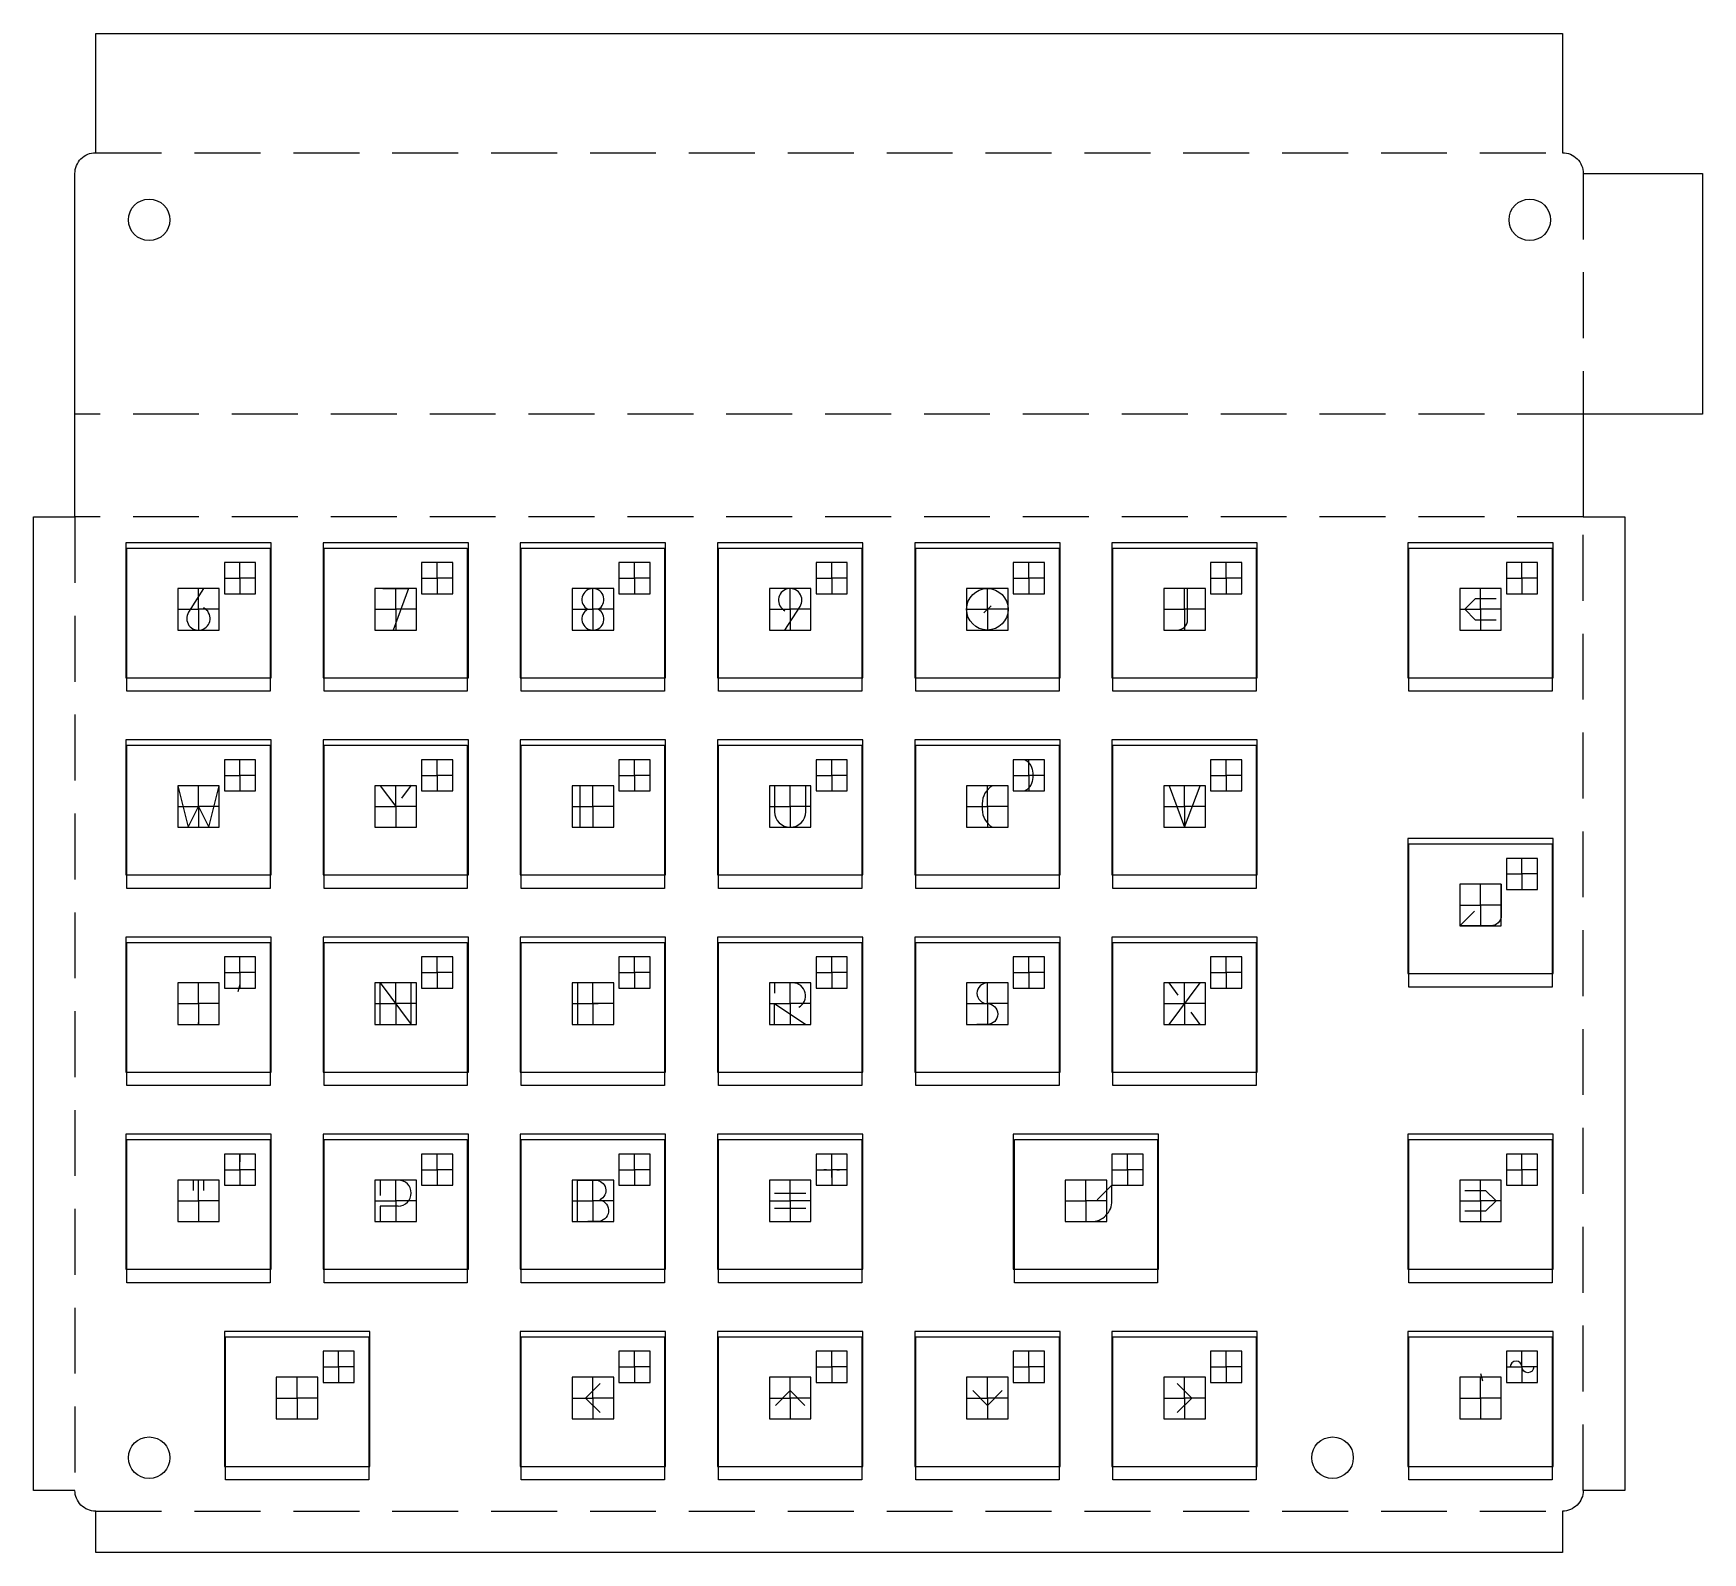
# Model space of a CAD drawing. Header units: millimetres. Extents: x -11 to 150, y -9 to 137.
import ezdxf

# ---------------------------------------------------------------- set-up
doc = ezdxf.new("R2010")
doc.units = ezdxf.units.MM
doc.linetypes.add('HIDDEN', pattern=[9.525, 6.35, -3.175])
for name, color, linetype in [('bends', 8, 'HIDDEN'), ('cuts', 31, 'Continuous'), ('key-legends', 51, 'Continuous'), ('temp', 17, 'Continuous')]:
    doc.layers.add(name, color=color, linetype=linetype)

msp = doc.modelspace()

# ---------------------------------------------------------------- linework, layer by layer
at = {"layer": 'bends'}
for p, q in [((-5.15, 125.75), (136.15, 125.75)), ((138.15, 123.75), (138.15, 100.55)), ((138.15, 100.55), (-7.15, 100.55)), ((138.15, 90.65), (-7.15, 90.65)), ((-7.15, 90.65), (-7.15, -3.15)), ((138.15, -3.15), (138.15, 90.65)), ((-5.15, -5.15), (136.15, -5.15))]:
    msp.add_line(p, q, dxfattribs=at)
at = {"layer": 'cuts'}
msp.add_lwpolyline([(-5.15, 125.75), (-5.15, 137.25), (136.15, 137.25), (136.15, 125.75, -0.414214), (138.15, 123.75), (149.65, 123.75), (149.65, 100.55), (138.15, 100.55), (138.15, 90.65), (142.15, 90.65), (142.15, -3.15), (138.15, -3.15, -0.414214), (136.15, -5.15), (136.15, -9.15), (-5.15, -9.15), (-5.15, -5.15, -0.414214), (-7.15, -3.15), (-11.15, -3.15), (-11.15, 90.65), (-7.15, 90.65), (-7.15, 123.75, -0.414214)], format="xyb", close=True, dxfattribs=at)
for points in [[(11.65, 73.85), (-2.15, 73.85), (-2.15, 87.65), (11.65, 87.65)], [(30.65, 73.85), (16.85, 73.85), (16.85, 87.65), (30.65, 87.65)], [(49.65, 73.85), (35.85, 73.85), (35.85, 87.65), (49.65, 87.65)], [(68.65, 73.85), (54.85, 73.85), (54.85, 87.65), (68.65, 87.65)], [(87.65, 73.85), (73.85, 73.85), (73.85, 87.65), (87.65, 87.65)], [(106.65, 73.85), (92.85, 73.85), (92.85, 87.65), (106.65, 87.65)], [(135.15, 73.85), (121.35, 73.85), (121.35, 87.65), (135.15, 87.65)], [(11.65, 54.85), (-2.15, 54.85), (-2.15, 68.65), (11.65, 68.65)], [(30.65, 54.85), (16.85, 54.85), (16.85, 68.65), (30.65, 68.65)], [(49.65, 54.85), (35.85, 54.85), (35.85, 68.65), (49.65, 68.65)], [(68.65, 54.85), (54.85, 54.85), (54.85, 68.65), (68.65, 68.65)], [(87.65, 54.85), (73.85, 54.85), (73.85, 68.65), (87.65, 68.65)], [(106.65, 54.85), (92.85, 54.85), (92.85, 68.65), (106.65, 68.65)], [(135.15, 45.35), (121.35, 45.35), (121.35, 59.15), (135.15, 59.15)], [(11.65, 35.85), (-2.15, 35.85), (-2.15, 49.65), (11.65, 49.65)], [(30.65, 35.85), (16.85, 35.85), (16.85, 49.65), (30.65, 49.65)], [(49.65, 35.85), (35.85, 35.85), (35.85, 49.65), (49.65, 49.65)], [(68.65, 35.85), (54.85, 35.85), (54.85, 49.65), (68.65, 49.65)], [(87.65, 35.85), (73.85, 35.85), (73.85, 49.65), (87.65, 49.65)], [(106.65, 35.85), (92.85, 35.85), (92.85, 49.65), (106.65, 49.65)], [(11.65, 16.85), (-2.15, 16.85), (-2.15, 30.65), (11.65, 30.65)], [(30.65, 16.85), (16.85, 16.85), (16.85, 30.65), (30.65, 30.65)], [(49.65, 16.85), (35.85, 16.85), (35.85, 30.65), (49.65, 30.65)], [(68.65, 16.85), (54.85, 16.85), (54.85, 30.65), (68.65, 30.65)], [(97.15, 16.85), (83.35, 16.85), (83.35, 30.65), (97.15, 30.65)], [(135.15, 16.85), (121.35, 16.85), (121.35, 30.65), (135.15, 30.65)], [(21.15, -2.15), (7.35, -2.15), (7.35, 11.65), (21.15, 11.65)], [(49.65, -2.15), (35.85, -2.15), (35.85, 11.65), (49.65, 11.65)], [(68.65, -2.15), (54.85, -2.15), (54.85, 11.65), (68.65, 11.65)], [(87.65, -2.15), (73.85, -2.15), (73.85, 11.65), (87.65, 11.65)], [(106.65, -2.15), (92.85, -2.15), (92.85, 11.65), (106.65, 11.65)], [(135.15, -2.15), (121.35, -2.15), (121.35, 11.65), (135.15, 11.65)]]:
    msp.add_lwpolyline(points, close=True, dxfattribs=at)
for centre in [(0, 119.28), (133, 119.28), (0, 0), (114, 0)]:
    msp.add_circle(centre, 2, dxfattribs=at)
at = {"layer": 'key-legends'}
for p, q in [((80.4, 81.4), (81.1, 82.1)), ((24.35, 63.55), (25.27, 64.79)), ((8.75, 45.61), (8.56, 44.89)), ((98.25, 41.75), (101.25, 45.75)), ((99.13, 44.58), (98.25, 45.75)), ((42.25, 43.75), (43.25, 43.75)), ((4.75, 41.75), (4.75, 41.95)), ((101.25, 41.75), (100.38, 42.92)), ((8.75, 29.25), (8.75, 28.5)), ((65.25, 27.75), (65, 27.75)), ((65.75, 27), (65.75, 28.5)), ((66.25, 27.75), (66.5, 27.75)), ((4.25, 26.75), (4.25, 25.75)), ((5.25, 26.75), (5.25, 25.75)), ((22.25, 26.75), (22.25, 25.25)), ((24, 26.75), (22.25, 26.75)), ((24, 24.25), (22.25, 24.25)), ((22.25, 24.25), (22.25, 22.75)), ((60.25, 25.5), (63.25, 25.5)), ((63.25, 24), (60.25, 24)), ((128.25, 8.11), (128.44, 7.39))]:
    msp.add_line(p, q, dxfattribs=at)
for points in [[(5.25, 83.75), (3.8, 81.48, 2.618034), (5.25, 81.88)], [(61.25, 79.75), (62.7, 82.02, 2.618034), (61.25, 81.62)], [(99.04, 79.75, 0.414214), (100.04, 80.75), (100.04, 83.75)], [(84.38, 67.25, -0.267949), (85.12, 65.95), (85.12, 65.55, -0.267949), (84.38, 64.25)], [(60.25, 64.75), (60.25, 62.25, 1), (63.25, 62.25), (63.25, 64.75)], [(81.25, 64.75, 0.267949), (80.25, 63.02), (80.25, 62.48, 0.267949), (81.25, 60.75)], [(130.25, 55.25), (130.25, 52.25, -0.414214), (129.25, 51.25), (126.25, 51.25), (127.66, 52.66)], [(62.58, 43.4, 0.782004), (62, 45.75), (60.25, 45.75), (60.25, 44.75)], [(81.75, 45.75), (80.75, 45.75, 1), (80.75, 43.75, -1), (80.75, 41.75), (79.75, 41.75)], [(41.25, 22.75), (41.25, 26.75), (43, 26.75, -0.799373), (43.43, 24.85, -0.891152), (43.19, 22.75), (42.25, 22.75)], [(88.25, 22.75), (90.75, 22.75, 0.414214), (92.75, 24.75), (92.75, 26.25), (91.34, 24.84)], [(133.38, 8.75, -1), (132.25, 8.75, 1), (131.12, 8.75)]]:
    msp.add_lwpolyline(points, format="xyb", dxfattribs=at)
for points in [[(22.5, 83.75), (25, 83.75), (23.5, 79.75)], [(129.75, 82.75), (127.75, 82.75), (126.75, 81.75), (127.75, 80.75), (129.75, 80.75)], [(2.75, 64.75), (3.75, 60.75), (4.75, 62.75), (5.75, 60.75), (6.75, 64.75)], [(22.25, 64.75), (23.75, 62.75), (23.75, 60.75)], [(41.5, 64.75), (41.5, 60.75), (44, 60.75)], [(98.25, 64.75), (99.75, 60.75), (101.25, 64.75)], [(22.25, 41.75), (22.25, 45.75), (25.25, 41.75), (25.25, 45.75)], [(44.25, 45.75), (41.25, 45.75), (41.25, 41.75), (44.25, 41.75)], [(60.25, 41.75), (60.25, 43.75), (63.25, 41.75)], [(126.75, 25.75), (128.75, 25.75), (129.75, 24.75), (128.75, 23.75), (126.75, 23.75)], [(43.46, 7.16), (42.04, 5.75), (43.46, 4.34)], [(63.16, 5.04), (61.75, 6.46), (60.34, 5.04)], [(79.34, 6.46), (80.75, 5.04), (82.16, 6.46)], [(99.04, 4.34), (100.46, 5.75), (99.04, 7.16)]]:
    msp.add_lwpolyline(points, dxfattribs=at)
msp.add_lwpolyline([(42.25, 81.75, 4), (43.25, 81.75, 4)], format="xyb", close=True, dxfattribs=at)
msp.add_circle((80.75, 81.75), 2, dxfattribs=at)
msp.add_arc((24, 25.5), 1.25, 270, 90, dxfattribs=at)
at = {"layer": 'temp'}
for p, q in [((10.25, 86.25), (7.25, 86.25)), ((7.25, 86.25), (7.25, 83.25)), ((8.75, 84.75), (8.75, 86.25)), ((10.25, 83.25), (10.25, 86.25)), ((29.25, 86.25), (26.25, 86.25)), ((26.25, 86.25), (26.25, 83.25)), ((27.75, 84.75), (27.75, 86.25)), ((29.25, 83.25), (29.25, 86.25)), ((48.25, 86.25), (45.25, 86.25)), ((45.25, 86.25), (45.25, 83.25)), ((46.75, 84.75), (46.75, 86.25)), ((48.25, 83.25), (48.25, 86.25)), ((67.25, 86.25), (64.25, 86.25)), ((64.25, 86.25), (64.25, 83.25)), ((65.75, 84.75), (65.75, 86.25)), ((67.25, 83.25), (67.25, 86.25)), ((86.25, 86.25), (83.25, 86.25)), ((83.25, 86.25), (83.25, 83.25)), ((84.75, 84.75), (84.75, 86.25)), ((86.25, 83.25), (86.25, 86.25)), ((105.25, 86.25), (102.25, 86.25)), ((102.25, 86.25), (102.25, 83.25)), ((103.75, 84.75), (103.75, 86.25)), ((105.25, 83.25), (105.25, 86.25)), ((133.75, 86.25), (130.75, 86.25)), ((130.75, 86.25), (130.75, 83.25)), ((132.25, 84.75), (132.25, 86.25)), ((133.75, 83.25), (133.75, 86.25)), ((6.75, 83.75), (2.75, 83.75)), ((2.75, 83.75), (2.75, 79.75)), ((4.75, 81.75), (4.75, 83.75)), ((6.75, 79.75), (6.75, 83.75)), ((7.25, 84.75), (8.75, 84.75)), ((10.25, 84.75), (8.75, 84.75)), ((8.75, 84.75), (8.75, 83.25)), ((25.75, 83.75), (21.75, 83.75)), ((21.75, 83.75), (21.75, 79.75)), ((23.75, 81.75), (23.75, 83.75)), ((25.75, 79.75), (25.75, 83.75)), ((26.25, 84.75), (27.75, 84.75)), ((29.25, 84.75), (27.75, 84.75)), ((27.75, 84.75), (27.75, 83.25)), ((44.75, 83.75), (40.75, 83.75)), ((40.75, 83.75), (40.75, 79.75)), ((42.75, 81.75), (42.75, 83.75)), ((44.75, 79.75), (44.75, 83.75)), ((45.25, 84.75), (46.75, 84.75)), ((48.25, 84.75), (46.75, 84.75)), ((46.75, 84.75), (46.75, 83.25)), ((63.75, 83.75), (59.75, 83.75)), ((59.75, 83.75), (59.75, 79.75)), ((61.75, 81.75), (61.75, 83.75)), ((63.75, 79.75), (63.75, 83.75)), ((64.25, 84.75), (65.75, 84.75)), ((67.25, 84.75), (65.75, 84.75)), ((65.75, 84.75), (65.75, 83.25)), ((82.75, 83.75), (78.75, 83.75)), ((78.75, 83.75), (78.75, 79.75)), ((80.75, 81.75), (80.75, 83.75)), ((82.75, 79.75), (82.75, 83.75)), ((83.25, 84.75), (84.75, 84.75)), ((86.25, 84.75), (84.75, 84.75)), ((84.75, 84.75), (84.75, 83.25)), ((101.75, 83.75), (97.75, 83.75)), ((97.75, 83.75), (97.75, 79.75)), ((99.75, 81.75), (99.75, 83.75)), ((101.75, 79.75), (101.75, 83.75)), ((102.25, 84.75), (103.75, 84.75)), ((105.25, 84.75), (103.75, 84.75)), ((103.75, 84.75), (103.75, 83.25)), ((130.25, 83.75), (126.25, 83.75)), ((126.25, 83.75), (126.25, 79.75)), ((128.25, 81.75), (128.25, 83.75)), ((130.25, 79.75), (130.25, 83.75)), ((130.75, 84.75), (132.25, 84.75)), ((133.75, 84.75), (132.25, 84.75)), ((132.25, 84.75), (132.25, 83.25)), ((7.25, 83.25), (10.25, 83.25)), ((26.25, 83.25), (29.25, 83.25)), ((45.25, 83.25), (48.25, 83.25)), ((64.25, 83.25), (67.25, 83.25)), ((83.25, 83.25), (86.25, 83.25)), ((102.25, 83.25), (105.25, 83.25)), ((130.75, 83.25), (133.75, 83.25)), ((2.75, 81.75), (4.75, 81.75)), ((6.75, 81.75), (4.75, 81.75)), ((4.75, 81.75), (4.75, 79.75)), ((21.75, 81.75), (23.75, 81.75)), ((25.75, 81.75), (23.75, 81.75)), ((23.75, 81.75), (23.75, 79.75)), ((40.75, 81.75), (42.75, 81.75)), ((44.75, 81.75), (42.75, 81.75)), ((42.75, 81.75), (42.75, 79.75)), ((59.75, 81.75), (61.75, 81.75)), ((63.75, 81.75), (61.75, 81.75)), ((61.75, 81.75), (61.75, 79.75)), ((78.75, 81.75), (80.75, 81.75)), ((82.75, 81.75), (80.75, 81.75)), ((80.75, 81.75), (80.75, 79.75)), ((97.75, 81.75), (99.75, 81.75)), ((101.75, 81.75), (99.75, 81.75)), ((99.75, 81.75), (99.75, 79.75)), ((126.25, 81.75), (128.25, 81.75)), ((130.25, 81.75), (128.25, 81.75)), ((128.25, 81.75), (128.25, 79.75)), ((2.75, 79.75), (6.75, 79.75)), ((21.75, 79.75), (25.75, 79.75)), ((40.75, 79.75), (44.75, 79.75)), ((59.75, 79.75), (63.75, 79.75)), ((78.75, 79.75), (82.75, 79.75)), ((97.75, 79.75), (101.75, 79.75)), ((126.25, 79.75), (130.25, 79.75)), ((10.25, 67.25), (7.25, 67.25)), ((7.25, 67.25), (7.25, 64.25)), ((8.75, 65.75), (8.75, 67.25)), ((10.25, 64.25), (10.25, 67.25)), ((29.25, 67.25), (26.25, 67.25)), ((26.25, 67.25), (26.25, 64.25)), ((27.75, 65.75), (27.75, 67.25)), ((29.25, 64.25), (29.25, 67.25)), ((48.25, 67.25), (45.25, 67.25)), ((45.25, 67.25), (45.25, 64.25)), ((46.75, 65.75), (46.75, 67.25)), ((48.25, 64.25), (48.25, 67.25)), ((67.25, 67.25), (64.25, 67.25)), ((64.25, 67.25), (64.25, 64.25)), ((65.75, 65.75), (65.75, 67.25)), ((67.25, 64.25), (67.25, 67.25)), ((86.25, 67.25), (83.25, 67.25)), ((83.25, 67.25), (83.25, 64.25)), ((84.75, 65.75), (84.75, 67.25)), ((86.25, 64.25), (86.25, 67.25)), ((105.25, 67.25), (102.25, 67.25)), ((102.25, 67.25), (102.25, 64.25)), ((103.75, 65.75), (103.75, 67.25)), ((105.25, 64.25), (105.25, 67.25)), ((6.75, 64.75), (2.75, 64.75)), ((2.75, 64.75), (2.75, 60.75)), ((4.75, 62.75), (4.75, 64.75)), ((6.75, 60.75), (6.75, 64.75)), ((7.25, 65.75), (8.75, 65.75)), ((10.25, 65.75), (8.75, 65.75)), ((8.75, 65.75), (8.75, 64.25)), ((25.75, 64.75), (21.75, 64.75)), ((21.75, 64.75), (21.75, 60.75)), ((23.75, 62.75), (23.75, 64.75)), ((25.75, 60.75), (25.75, 64.75)), ((26.25, 65.75), (27.75, 65.75)), ((29.25, 65.75), (27.75, 65.75)), ((27.75, 65.75), (27.75, 64.25)), ((44.75, 64.75), (40.75, 64.75)), ((40.75, 64.75), (40.75, 60.75)), ((42.75, 62.75), (42.75, 64.75)), ((44.75, 60.75), (44.75, 64.75)), ((45.25, 65.75), (46.75, 65.75)), ((48.25, 65.75), (46.75, 65.75)), ((46.75, 65.75), (46.75, 64.25)), ((63.75, 64.75), (59.75, 64.75)), ((59.75, 64.75), (59.75, 60.75)), ((61.75, 62.75), (61.75, 64.75)), ((63.75, 60.75), (63.75, 64.75)), ((64.25, 65.75), (65.75, 65.75)), ((67.25, 65.75), (65.75, 65.75)), ((65.75, 65.75), (65.75, 64.25)), ((82.75, 64.75), (78.75, 64.75)), ((78.75, 64.75), (78.75, 60.75)), ((80.75, 62.75), (80.75, 64.75)), ((82.75, 60.75), (82.75, 64.75)), ((83.25, 65.75), (84.75, 65.75)), ((86.25, 65.75), (84.75, 65.75)), ((84.75, 65.75), (84.75, 64.25)), ((101.75, 64.75), (97.75, 64.75)), ((97.75, 64.75), (97.75, 60.75)), ((99.75, 62.75), (99.75, 64.75)), ((101.75, 60.75), (101.75, 64.75)), ((102.25, 65.75), (103.75, 65.75)), ((105.25, 65.75), (103.75, 65.75)), ((103.75, 65.75), (103.75, 64.25)), ((2.75, 62.75), (4.75, 62.75)), ((6.75, 62.75), (4.75, 62.75)), ((4.75, 62.75), (4.75, 60.75)), ((7.25, 64.25), (10.25, 64.25)), ((21.75, 62.75), (23.75, 62.75)), ((25.75, 62.75), (23.75, 62.75)), ((23.75, 62.75), (23.75, 60.75)), ((26.25, 64.25), (29.25, 64.25)), ((40.75, 62.75), (42.75, 62.75)), ((44.75, 62.75), (42.75, 62.75)), ((42.75, 62.75), (42.75, 60.75)), ((45.25, 64.25), (48.25, 64.25)), ((59.75, 62.75), (61.75, 62.75)), ((63.75, 62.75), (61.75, 62.75)), ((61.75, 62.75), (61.75, 60.75)), ((64.25, 64.25), (67.25, 64.25)), ((78.75, 62.75), (80.75, 62.75)), ((82.75, 62.75), (80.75, 62.75)), ((80.75, 62.75), (80.75, 60.75)), ((83.25, 64.25), (86.25, 64.25)), ((97.75, 62.75), (99.75, 62.75)), ((101.75, 62.75), (99.75, 62.75)), ((99.75, 62.75), (99.75, 60.75)), ((102.25, 64.25), (105.25, 64.25)), ((2.75, 60.75), (6.75, 60.75)), ((21.75, 60.75), (25.75, 60.75)), ((40.75, 60.75), (44.75, 60.75)), ((59.75, 60.75), (63.75, 60.75)), ((78.75, 60.75), (82.75, 60.75)), ((97.75, 60.75), (101.75, 60.75)), ((133.75, 57.75), (130.75, 57.75)), ((130.75, 57.75), (130.75, 54.75)), ((132.25, 56.25), (132.25, 57.75)), ((133.75, 54.75), (133.75, 57.75)), ((130.25, 55.25), (126.25, 55.25)), ((126.25, 55.25), (126.25, 51.25)), ((128.25, 53.25), (128.25, 55.25)), ((130.25, 51.25), (130.25, 55.25)), ((130.75, 56.25), (132.25, 56.25)), ((130.75, 54.75), (133.75, 54.75)), ((133.75, 56.25), (132.25, 56.25)), ((132.25, 56.25), (132.25, 54.75)), ((126.25, 53.25), (128.25, 53.25)), ((130.25, 53.25), (128.25, 53.25)), ((128.25, 53.25), (128.25, 51.25)), ((126.25, 51.25), (130.25, 51.25)), ((10.25, 48.25), (7.25, 48.25)), ((7.25, 48.25), (7.25, 45.25)), ((8.75, 46.75), (8.75, 48.25)), ((10.25, 45.25), (10.25, 48.25)), ((29.25, 48.25), (26.25, 48.25)), ((26.25, 48.25), (26.25, 45.25)), ((27.75, 46.75), (27.75, 48.25)), ((29.25, 45.25), (29.25, 48.25)), ((48.25, 48.25), (45.25, 48.25)), ((45.25, 48.25), (45.25, 45.25)), ((46.75, 46.75), (46.75, 48.25)), ((48.25, 45.25), (48.25, 48.25)), ((67.25, 48.25), (64.25, 48.25)), ((64.25, 48.25), (64.25, 45.25)), ((65.75, 46.75), (65.75, 48.25)), ((67.25, 45.25), (67.25, 48.25)), ((86.25, 48.25), (83.25, 48.25)), ((83.25, 48.25), (83.25, 45.25)), ((84.75, 46.75), (84.75, 48.25)), ((86.25, 45.25), (86.25, 48.25)), ((105.25, 48.25), (102.25, 48.25)), ((102.25, 48.25), (102.25, 45.25)), ((103.75, 46.75), (103.75, 48.25)), ((105.25, 45.25), (105.25, 48.25)), ((7.25, 46.75), (8.75, 46.75)), ((10.25, 46.75), (8.75, 46.75)), ((8.75, 46.75), (8.75, 45.25)), ((26.25, 46.75), (27.75, 46.75)), ((29.25, 46.75), (27.75, 46.75)), ((27.75, 46.75), (27.75, 45.25)), ((45.25, 46.75), (46.75, 46.75)), ((48.25, 46.75), (46.75, 46.75)), ((46.75, 46.75), (46.75, 45.25)), ((64.25, 46.75), (65.75, 46.75)), ((67.25, 46.75), (65.75, 46.75)), ((65.75, 46.75), (65.75, 45.25)), ((83.25, 46.75), (84.75, 46.75)), ((86.25, 46.75), (84.75, 46.75)), ((84.75, 46.75), (84.75, 45.25)), ((102.25, 46.75), (103.75, 46.75)), ((105.25, 46.75), (103.75, 46.75)), ((103.75, 46.75), (103.75, 45.25)), ((6.75, 45.75), (2.75, 45.75)), ((2.75, 45.75), (2.75, 41.75)), ((4.75, 43.75), (4.75, 45.75)), ((6.75, 41.75), (6.75, 45.75)), ((7.25, 45.25), (10.25, 45.25)), ((25.75, 45.75), (21.75, 45.75)), ((21.75, 45.75), (21.75, 41.75)), ((23.75, 43.75), (23.75, 45.75)), ((25.75, 41.75), (25.75, 45.75)), ((26.25, 45.25), (29.25, 45.25)), ((44.75, 45.75), (40.75, 45.75)), ((40.75, 45.75), (40.75, 41.75)), ((42.75, 43.75), (42.75, 45.75)), ((44.75, 41.75), (44.75, 45.75)), ((45.25, 45.25), (48.25, 45.25)), ((63.75, 45.75), (59.75, 45.75)), ((59.75, 45.75), (59.75, 41.75)), ((61.75, 43.75), (61.75, 45.75)), ((63.75, 41.75), (63.75, 45.75)), ((64.25, 45.25), (67.25, 45.25)), ((82.75, 45.75), (78.75, 45.75)), ((78.75, 45.75), (78.75, 41.75)), ((80.75, 43.75), (80.75, 45.75)), ((82.75, 41.75), (82.75, 45.75)), ((83.25, 45.25), (86.25, 45.25)), ((101.75, 45.75), (97.75, 45.75)), ((97.75, 45.75), (97.75, 41.75)), ((99.75, 43.75), (99.75, 45.75)), ((101.75, 41.75), (101.75, 45.75)), ((102.25, 45.25), (105.25, 45.25)), ((2.75, 43.75), (4.75, 43.75)), ((6.75, 43.75), (4.75, 43.75)), ((4.75, 43.75), (4.75, 41.75)), ((21.75, 43.75), (23.75, 43.75)), ((25.75, 43.75), (23.75, 43.75)), ((23.75, 43.75), (23.75, 41.75)), ((40.75, 43.75), (42.75, 43.75)), ((44.75, 43.75), (42.75, 43.75)), ((42.75, 43.75), (42.75, 41.75)), ((59.75, 43.75), (61.75, 43.75)), ((63.75, 43.75), (61.75, 43.75)), ((61.75, 43.75), (61.75, 41.75)), ((78.75, 43.75), (80.75, 43.75)), ((82.75, 43.75), (80.75, 43.75)), ((80.75, 43.75), (80.75, 41.75)), ((97.75, 43.75), (99.75, 43.75)), ((101.75, 43.75), (99.75, 43.75)), ((99.75, 43.75), (99.75, 41.75)), ((2.75, 41.75), (6.75, 41.75)), ((21.75, 41.75), (25.75, 41.75)), ((40.75, 41.75), (44.75, 41.75)), ((59.75, 41.75), (63.75, 41.75)), ((78.75, 41.75), (82.75, 41.75)), ((97.75, 41.75), (101.75, 41.75)), ((10.25, 29.25), (7.25, 29.25)), ((7.25, 29.25), (7.25, 26.25)), ((8.75, 27.75), (8.75, 29.25)), ((10.25, 26.25), (10.25, 29.25)), ((29.25, 29.25), (26.25, 29.25)), ((26.25, 29.25), (26.25, 26.25)), ((27.75, 27.75), (27.75, 29.25)), ((29.25, 26.25), (29.25, 29.25)), ((48.25, 29.25), (45.25, 29.25)), ((45.25, 29.25), (45.25, 26.25)), ((46.75, 27.75), (46.75, 29.25)), ((48.25, 26.25), (48.25, 29.25)), ((67.25, 29.25), (64.25, 29.25)), ((64.25, 29.25), (64.25, 26.25)), ((65.75, 27.75), (65.75, 29.25)), ((67.25, 26.25), (67.25, 29.25)), ((95.75, 29.25), (92.75, 29.25)), ((92.75, 29.25), (92.75, 26.25)), ((94.25, 27.75), (94.25, 29.25)), ((95.75, 26.25), (95.75, 29.25)), ((133.75, 29.25), (130.75, 29.25)), ((130.75, 29.25), (130.75, 26.25)), ((132.25, 27.75), (132.25, 29.25)), ((133.75, 26.25), (133.75, 29.25)), ((7.25, 27.75), (8.75, 27.75)), ((10.25, 27.75), (8.75, 27.75)), ((8.75, 27.75), (8.75, 26.25)), ((26.25, 27.75), (27.75, 27.75)), ((29.25, 27.75), (27.75, 27.75)), ((27.75, 27.75), (27.75, 26.25)), ((45.25, 27.75), (46.75, 27.75)), ((48.25, 27.75), (46.75, 27.75)), ((46.75, 27.75), (46.75, 26.25)), ((64.25, 27.75), (65.75, 27.75)), ((67.25, 27.75), (65.75, 27.75)), ((65.75, 27.75), (65.75, 26.25)), ((92.75, 27.75), (94.25, 27.75)), ((95.75, 27.75), (94.25, 27.75)), ((94.25, 27.75), (94.25, 26.25)), ((130.75, 27.75), (132.25, 27.75)), ((133.75, 27.75), (132.25, 27.75)), ((132.25, 27.75), (132.25, 26.25)), ((6.75, 26.75), (2.75, 26.75)), ((2.75, 26.75), (2.75, 22.75)), ((4.75, 24.75), (4.75, 26.75)), ((6.75, 22.75), (6.75, 26.75)), ((7.25, 26.25), (10.25, 26.25)), ((25.75, 26.75), (21.75, 26.75)), ((21.75, 26.75), (21.75, 22.75)), ((23.75, 24.75), (23.75, 26.75)), ((25.75, 22.75), (25.75, 26.75)), ((26.25, 26.25), (29.25, 26.25)), ((44.75, 26.75), (40.75, 26.75)), ((40.75, 26.75), (40.75, 22.75)), ((42.75, 24.75), (42.75, 26.75)), ((44.75, 22.75), (44.75, 26.75)), ((45.25, 26.25), (48.25, 26.25)), ((63.75, 26.75), (59.75, 26.75)), ((59.75, 26.75), (59.75, 22.75)), ((61.75, 24.75), (61.75, 26.75)), ((63.75, 22.75), (63.75, 26.75)), ((64.25, 26.25), (67.25, 26.25)), ((92.25, 26.75), (88.25, 26.75)), ((88.25, 26.75), (88.25, 22.75)), ((90.25, 24.75), (90.25, 26.75)), ((92.25, 22.75), (92.25, 26.75)), ((92.75, 26.25), (95.75, 26.25)), ((130.25, 26.75), (126.25, 26.75)), ((126.25, 26.75), (126.25, 22.75)), ((128.25, 24.75), (128.25, 26.75)), ((130.25, 22.75), (130.25, 26.75)), ((130.75, 26.25), (133.75, 26.25)), ((2.75, 24.75), (4.75, 24.75)), ((6.75, 24.75), (4.75, 24.75)), ((4.75, 24.75), (4.75, 22.75)), ((21.75, 24.75), (23.75, 24.75)), ((25.75, 24.75), (23.75, 24.75)), ((23.75, 24.75), (23.75, 22.75)), ((40.75, 24.75), (42.75, 24.75)), ((44.75, 24.75), (42.75, 24.75)), ((42.75, 24.75), (42.75, 22.75)), ((59.75, 24.75), (61.75, 24.75)), ((63.75, 24.75), (61.75, 24.75)), ((61.75, 24.75), (61.75, 22.75)), ((88.25, 24.75), (90.25, 24.75)), ((92.25, 24.75), (90.25, 24.75)), ((90.25, 24.75), (90.25, 22.75)), ((126.25, 24.75), (128.25, 24.75)), ((130.25, 24.75), (128.25, 24.75)), ((128.25, 24.75), (128.25, 22.75)), ((2.75, 22.75), (6.75, 22.75)), ((21.75, 22.75), (25.75, 22.75)), ((40.75, 22.75), (44.75, 22.75)), ((59.75, 22.75), (63.75, 22.75)), ((88.25, 22.75), (92.25, 22.75)), ((126.25, 22.75), (130.25, 22.75)), ((19.75, 10.25), (16.75, 10.25)), ((16.75, 10.25), (16.75, 7.25)), ((18.25, 8.75), (18.25, 10.25)), ((19.75, 7.25), (19.75, 10.25)), ((48.25, 10.25), (45.25, 10.25)), ((45.25, 10.25), (45.25, 7.25)), ((46.75, 8.75), (46.75, 10.25)), ((48.25, 7.25), (48.25, 10.25)), ((67.25, 10.25), (64.25, 10.25)), ((64.25, 10.25), (64.25, 7.25)), ((65.75, 8.75), (65.75, 10.25)), ((67.25, 7.25), (67.25, 10.25)), ((86.25, 10.25), (83.25, 10.25)), ((83.25, 10.25), (83.25, 7.25)), ((84.75, 8.75), (84.75, 10.25)), ((86.25, 7.25), (86.25, 10.25)), ((105.25, 10.25), (102.25, 10.25)), ((102.25, 10.25), (102.25, 7.25)), ((103.75, 8.75), (103.75, 10.25)), ((105.25, 7.25), (105.25, 10.25)), ((133.75, 10.25), (130.75, 10.25)), ((130.75, 10.25), (130.75, 7.25)), ((132.25, 8.75), (132.25, 10.25)), ((133.75, 7.25), (133.75, 10.25)), ((16.75, 8.75), (18.25, 8.75)), ((19.75, 8.75), (18.25, 8.75)), ((18.25, 8.75), (18.25, 7.25)), ((45.25, 8.75), (46.75, 8.75)), ((48.25, 8.75), (46.75, 8.75)), ((46.75, 8.75), (46.75, 7.25)), ((64.25, 8.75), (65.75, 8.75)), ((67.25, 8.75), (65.75, 8.75)), ((65.75, 8.75), (65.75, 7.25)), ((83.25, 8.75), (84.75, 8.75)), ((86.25, 8.75), (84.75, 8.75)), ((84.75, 8.75), (84.75, 7.25)), ((102.25, 8.75), (103.75, 8.75)), ((105.25, 8.75), (103.75, 8.75)), ((103.75, 8.75), (103.75, 7.25)), ((130.75, 8.75), (132.25, 8.75)), ((133.75, 8.75), (132.25, 8.75)), ((132.25, 8.75), (132.25, 7.25)), ((16.25, 7.75), (12.25, 7.75)), ((12.25, 7.75), (12.25, 3.75)), ((14.25, 5.75), (14.25, 7.75)), ((16.25, 3.75), (16.25, 7.75)), ((16.75, 7.25), (19.75, 7.25)), ((44.75, 7.75), (40.75, 7.75)), ((40.75, 7.75), (40.75, 3.75)), ((42.75, 5.75), (42.75, 7.75)), ((44.75, 3.75), (44.75, 7.75)), ((45.25, 7.25), (48.25, 7.25)), ((63.75, 7.75), (59.75, 7.75)), ((59.75, 7.75), (59.75, 3.75)), ((61.75, 5.75), (61.75, 7.75)), ((63.75, 3.75), (63.75, 7.75)), ((64.25, 7.25), (67.25, 7.25)), ((82.75, 7.75), (78.75, 7.75)), ((78.75, 7.75), (78.75, 3.75)), ((80.75, 5.75), (80.75, 7.75)), ((82.75, 3.75), (82.75, 7.75)), ((83.25, 7.25), (86.25, 7.25)), ((101.75, 7.75), (97.75, 7.75)), ((97.75, 7.75), (97.75, 3.75)), ((99.75, 5.75), (99.75, 7.75)), ((101.75, 3.75), (101.75, 7.75)), ((102.25, 7.25), (105.25, 7.25)), ((130.25, 7.75), (126.25, 7.75)), ((126.25, 7.75), (126.25, 3.75)), ((128.25, 5.75), (128.25, 7.75)), ((130.25, 3.75), (130.25, 7.75)), ((130.75, 7.25), (133.75, 7.25)), ((12.25, 5.75), (14.25, 5.75)), ((16.25, 5.75), (14.25, 5.75)), ((14.25, 5.75), (14.25, 3.75)), ((40.75, 5.75), (42.75, 5.75)), ((44.75, 5.75), (42.75, 5.75)), ((42.75, 5.75), (42.75, 3.75)), ((59.75, 5.75), (61.75, 5.75)), ((63.75, 5.75), (61.75, 5.75)), ((61.75, 5.75), (61.75, 3.75)), ((78.75, 5.75), (80.75, 5.75)), ((82.75, 5.75), (80.75, 5.75)), ((80.75, 5.75), (80.75, 3.75)), ((97.75, 5.75), (99.75, 5.75)), ((101.75, 5.75), (99.75, 5.75)), ((99.75, 5.75), (99.75, 3.75)), ((126.25, 5.75), (128.25, 5.75)), ((130.25, 5.75), (128.25, 5.75)), ((128.25, 5.75), (128.25, 3.75)), ((12.25, 3.75), (16.25, 3.75)), ((40.75, 3.75), (44.75, 3.75)), ((59.75, 3.75), (63.75, 3.75)), ((78.75, 3.75), (82.75, 3.75)), ((97.75, 3.75), (101.75, 3.75)), ((126.25, 3.75), (130.25, 3.75))]:
    msp.add_line(p, q, dxfattribs=at)
for points in [[(-2.25, 75.16), (11.75, 75.16), (11.75, 88.16), (-2.25, 88.16)], [(16.75, 75.16), (30.75, 75.16), (30.75, 88.16), (16.75, 88.16)], [(35.75, 75.16), (49.75, 75.16), (49.75, 88.16), (35.75, 88.16)], [(54.75, 75.16), (68.75, 75.16), (68.75, 88.16), (54.75, 88.16)], [(73.75, 75.16), (87.75, 75.16), (87.75, 88.16), (73.75, 88.16)], [(92.75, 75.16), (106.75, 75.16), (106.75, 88.16), (92.75, 88.16)], [(121.25, 75.16), (135.25, 75.16), (135.25, 88.16), (121.25, 88.16)], [(-2.25, 56.16), (11.75, 56.16), (11.75, 69.16), (-2.25, 69.16)], [(16.75, 56.16), (30.75, 56.16), (30.75, 69.16), (16.75, 69.16)], [(35.75, 56.16), (49.75, 56.16), (49.75, 69.16), (35.75, 69.16)], [(54.75, 56.16), (68.75, 56.16), (68.75, 69.16), (54.75, 69.16)], [(73.75, 56.16), (87.75, 56.16), (87.75, 69.16), (73.75, 69.16)], [(92.75, 56.16), (106.75, 56.16), (106.75, 69.16), (92.75, 69.16)], [(121.25, 46.66), (135.25, 46.66), (135.25, 59.66), (121.25, 59.66)], [(-2.25, 37.16), (11.75, 37.16), (11.75, 50.16), (-2.25, 50.16)], [(16.75, 37.16), (30.75, 37.16), (30.75, 50.16), (16.75, 50.16)], [(35.75, 37.16), (49.75, 37.16), (49.75, 50.16), (35.75, 50.16)], [(54.75, 37.16), (68.75, 37.16), (68.75, 50.16), (54.75, 50.16)], [(73.75, 37.16), (87.75, 37.16), (87.75, 50.16), (73.75, 50.16)], [(92.75, 37.16), (106.75, 37.16), (106.75, 50.16), (92.75, 50.16)], [(-2.25, 18.16), (11.75, 18.16), (11.75, 31.16), (-2.25, 31.16)], [(16.75, 18.16), (30.75, 18.16), (30.75, 31.16), (16.75, 31.16)], [(35.75, 18.16), (49.75, 18.16), (49.75, 31.16), (35.75, 31.16)], [(54.75, 18.16), (68.75, 18.16), (68.75, 31.16), (54.75, 31.16)], [(83.25, 18.16), (97.25, 18.16), (97.25, 31.16), (83.25, 31.16)], [(121.25, 18.16), (135.25, 18.16), (135.25, 31.16), (121.25, 31.16)], [(7.25, -0.84), (21.25, -0.84), (21.25, 12.16), (7.25, 12.16)], [(35.75, -0.84), (49.75, -0.84), (49.75, 12.16), (35.75, 12.16)], [(54.75, -0.84), (68.75, -0.84), (68.75, 12.16), (54.75, 12.16)], [(73.75, -0.84), (87.75, -0.84), (87.75, 12.16), (73.75, 12.16)], [(92.75, -0.84), (106.75, -0.84), (106.75, 12.16), (92.75, 12.16)], [(121.25, -0.84), (135.25, -0.84), (135.25, 12.16), (121.25, 12.16)]]:
    msp.add_lwpolyline(points, close=True, dxfattribs=at)

doc.saveas('drawing.dxf')
